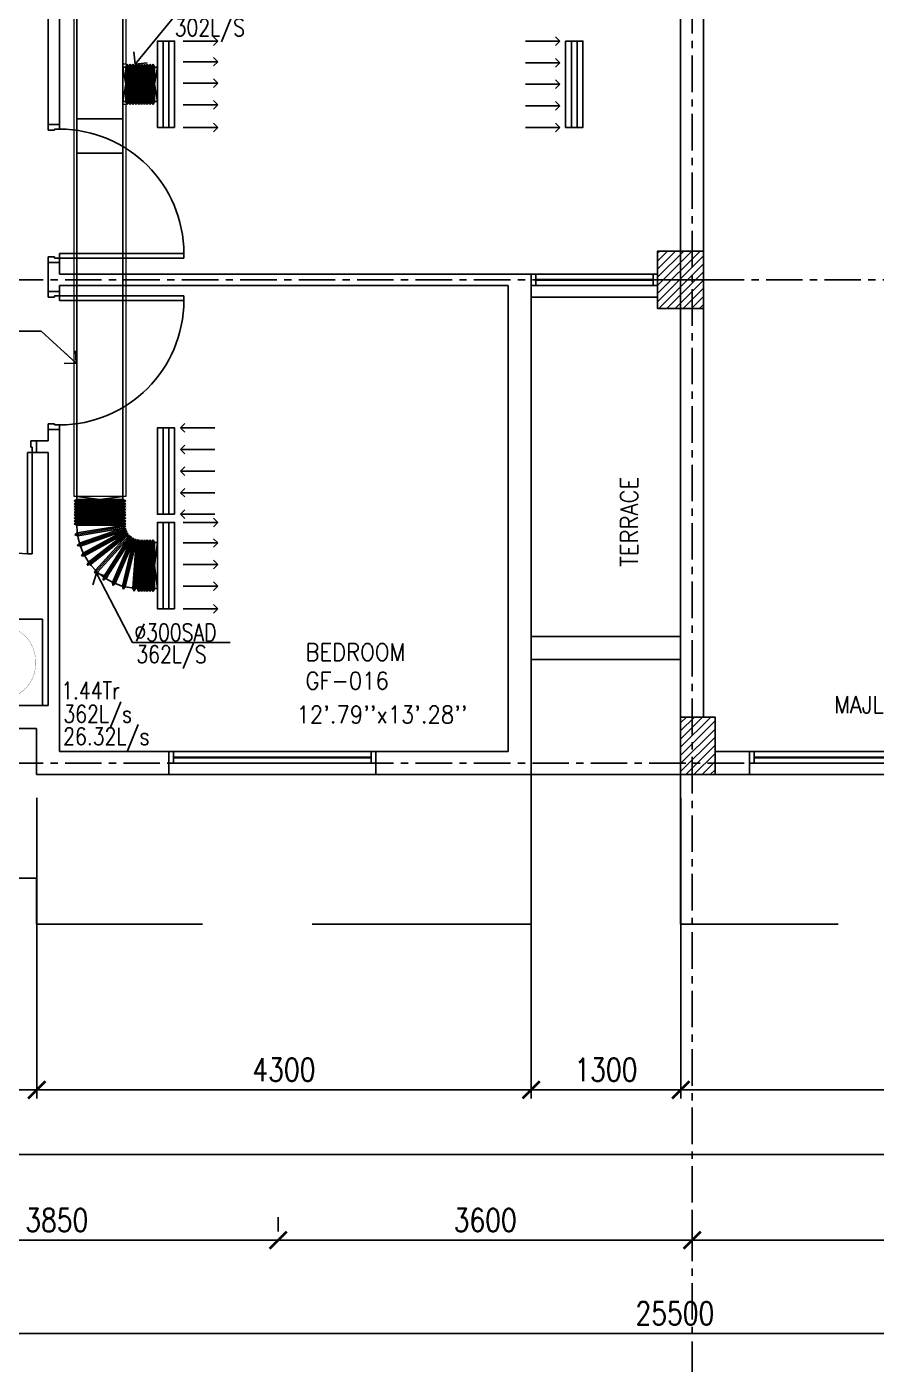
# Model space of a CAD drawing. Header units: millimetres. Extents: x -1288794 to 2153086, y -2701644 to -1335282.
# Drawn here: x 974976 to 982364, y -1514393 to -1502769 of the extents above; entities that cross this region are included whole.
import ezdxf

# ---------------------------------------------------------------- set-up
doc = ezdxf.new("R2010")
doc.units = ezdxf.units.MM
doc.header["$LTSCALE"] = 100
doc.header["$PDMODE"] = 34
doc.linetypes.add('CENTER', pattern=[50.8, 31.75, -6.35, 6.35, -6.35])
doc.linetypes.add('DASHED2', pattern=[9.525, 6.35, -3.175])
for name, color, linetype in [('A-ANNO-DIMS', 1, 'Continuous'), ('A-ANNO-TEXT', 8, 'Continuous'), ('A-AREA', 8, 'CENTER'), ('A-DOOR', 4, 'Continuous'), ('A-FLOR-OVHD', 4, 'DASHED2'), ('A-FLOR-PFIX', 8, 'Continuous'), ('A-FLOR-SPCL', 8, 'Continuous'), ('A-GLAZ', 5, 'Continuous'), ('A-GRID', 253, 'CENTER'), ('A-WALL-FULL', 8, 'Continuous'), ('AC-HLTEXT', 100, 'Continuous'), ('AC-SAD', 3, 'Continuous'), ('AC-SAD TEXT', 3, 'Continuous'), ('RETURN GRILL RIGHT', 1, 'Continuous'), ('S-COL- HACT.', 9, 'Continuous'), ('S-COL.', 8, 'Continuous'), ('SUPPLY GRILL RIGHT', 3, 'Continuous')]:
    doc.layers.add(name, color=color, linetype=linetype)
doc.layers.add('INSULATION', color=1, linetype='Continuous', lineweight=5)
doc.styles.add('ROMANS', font='romans.shx', dxfattribs={"width": 0.8})
doc.styles.add('SIMPLEX', font='simplex.shx', dxfattribs={"width": 0.8})
doc.dimstyles.new('100 of DIM2', dxfattribs={"dimscale": 0, "dimtxt": 200, "dimasz": 150, "dimexe": 75, "dimexo": 200, "dimgap": 75, "dimtad": 1, "dimdec": 0, "dimrnd": 5, "dimzin": 0, "dimdsep": 46, "dimtxsty": 'ROMANS', "dimblk": 'ARCHTICK', "dimcen": 100, "dimclrd": 94, "dimclre": 94, "dimclrt": 2, "dimadec": 0, "dimazin": 0, "dimtfac": 1, "dimtdec": 0, "dimtofl": 0, "dimtmove": 2, "dimatfit": 3, "dimldrblk": 'OPEN90', "dimfxl": 75, "dimtolj": 1, "dimtzin": 0, "dimarcsym": 0})

# ---------------------------------------------------------------- blocks, each defined once
blk = doc.blocks.new('W-180')
for p, q in [((1800, 100), (0, 100)), ((1800, 0), (0, 0)), ((40, 0), (40, 100)), ((1760, 100), (1760, 0))]:
    blk.add_line(p, q)
at = {"linetype": 'Continuous'}
for p, q in [((1760, 53), (40, 53)), ((1760, 47), (40, 47))]:
    blk.add_line(p, q, dxfattribs=at)
blk = doc.blocks.new('D-100-R1')
for p, q in [((-80, 980), (-80, 100)), ((-80, 980), (-40, 980)), ((-40, 980), (-40, 55)), ((-1000, 100), (-1000, 0)), ((-1000, 100), (-960, 100)), ((-960, 100), (-960, 55)), ((-960, 55), (-950, 55)), ((-950, 55), (-950, 0)), ((-80, 100), (0, 100)), ((-50, 55), (-50, 0)), ((-50, 55), (-40, 55)), ((-50, 0), (0, 0)), ((0, 100), (0, 0)), ((-1000, 0), (-950, 0))]:
    blk.add_line(p, q)
at = {"linetype": 'Continuous'}
blk.add_arc((-80, 100), 880, 90, 180, dxfattribs=at)
blk = doc.blocks.new('D-120-R1')
for p, q in [((-80, 1180), (-40, 1180)), ((-80, 1180), (-80, 100)), ((-40, 1180), (-40, 55)), ((-1200, 100), (-1160, 100)), ((-1200, 100), (-1200, 0)), ((-1160, 100), (-1160, 55)), ((-1160, 55), (-1150, 55)), ((-1150, 55), (-1150, 0)), ((-80, 100), (0, 100)), ((-50, 55), (-40, 55)), ((-50, 55), (-50, 0)), ((-50, 0), (0, 0)), ((0, 100), (0, 0)), ((-1200, 0), (-1150, 0))]:
    blk.add_line(p, q)
at = {"linetype": 'Continuous'}
blk.add_arc((-80, 100), 1080, 90, 180, dxfattribs=at)
blk = doc.blocks.new('BT-2')
blk.add_lwpolyline([(0, 750), (1700, 750), (1700, 0), (0, 0)], close=True)
at = {"const_width": 2}
blk.add_lwpolyline([(60, 690), (1340, 690, -0.414214), (1640, 390), (1640, 360, -0.414214), (1340, 60), (60, 60)], format="xyb", close=True, dxfattribs=at)
blk.add_circle((125, 375), 31.9)
blk = doc.blocks.new('_ArchTick')
at = {"color": 0, "linetype": 'ByBlock', "const_width": 0.15}
blk.add_lwpolyline([(-0.5, -0.5), (0.5, 0.5)], dxfattribs=at)
blk = doc.blocks.new('*D588')
at = {"layer": 'A-ANNO-DIMS', "color": 94, "lineweight": -2, "ltscale": 3, "transparency": 16777216}
for p, q in [((973313, -1512840), (973313, -1513390)), ((977163, -1513115), (977163, -1513240)), ((973313, -1513315), (977163, -1513315))]:
    blk.add_line(p, q, dxfattribs=at)
at = {"layer": 'Defpoints', "color": 0, "ltscale": 3, "transparency": 16777216}
for p in [(973313, -1512640), (977163, -1513315), (977163, -1513315)]:
    blk.add_point(p, dxfattribs=at)
at = {"layer": 'A-ANNO-DIMS', "color": 94, "lineweight": -2, "ltscale": 3, "transparency": 16777216, "xscale": 150, "yscale": 150, "zscale": 150, "rotation": 180}
blk.add_blockref('_ArchTick', (973313, -1513315), dxfattribs=at)
at = {"layer": 'A-ANNO-DIMS', "color": 94, "lineweight": -2, "ltscale": 3, "transparency": 16777216, "xscale": 150, "yscale": 150, "zscale": 150}
blk.add_blockref('_ArchTick', (977163, -1513315), dxfattribs=at)
at = {"layer": 'A-ANNO-DIMS', "color": 2, "ltscale": 3, "transparency": 16777216, "insert": (975238, -1513140), "char_height": 200, "attachment_point": 5, "style": 'ROMANS'}
blk.add_mtext('\\A1;3850', dxfattribs=at)
blk = doc.blocks.new('_Open90')
at = {"color": 0, "linetype": 'ByBlock', "lineweight": -2}
for p, q in [((0, 0), (-1, 0)), ((-0.5, 0.5), (0, 0)), ((0, 0), (-0.5, -0.5))]:
    blk.add_line(p, q, dxfattribs=at)
blk = doc.blocks.new('*D589')
at = {"layer": 'A-ANNO-DIMS', "color": 94, "lineweight": -2, "ltscale": 3, "transparency": 16777216}
for p, q in [((977163, -1513115), (977163, -1513240)), ((980763, -1513115), (980763, -1513240)), ((977163, -1513315), (980763, -1513315))]:
    blk.add_line(p, q, dxfattribs=at)
at = {"layer": 'Defpoints', "color": 0, "ltscale": 3, "transparency": 16777216}
for p in [(977163, -1513315), (980763, -1513315), (980763, -1513315)]:
    blk.add_point(p, dxfattribs=at)
at = {"layer": 'A-ANNO-DIMS', "color": 94, "lineweight": -2, "ltscale": 3, "transparency": 16777216, "xscale": 150, "yscale": 150, "zscale": 150, "rotation": 180}
blk.add_blockref('_ArchTick', (977163, -1513315), dxfattribs=at)
at = {"layer": 'A-ANNO-DIMS', "color": 94, "lineweight": -2, "ltscale": 3, "transparency": 16777216, "xscale": 150, "yscale": 150, "zscale": 150}
blk.add_blockref('_ArchTick', (980763, -1513315), dxfattribs=at)
at = {"layer": 'A-ANNO-DIMS', "color": 2, "ltscale": 3, "transparency": 16777216, "insert": (978963, -1513140), "char_height": 200, "attachment_point": 5, "style": 'ROMANS'}
blk.add_mtext('\\A1;3600', dxfattribs=at)
blk = doc.blocks.new('*D590')
at = {"layer": 'A-ANNO-DIMS', "color": 94, "lineweight": -2, "ltscale": 3, "transparency": 16777216}
for p, q in [((980763, -1513115), (980763, -1513240)), ((985713, -1513115), (985713, -1513240)), ((980763, -1513315), (985713, -1513315))]:
    blk.add_line(p, q, dxfattribs=at)
at = {"layer": 'Defpoints', "color": 0, "ltscale": 3, "transparency": 16777216}
for p in [(980763, -1513315), (985713, -1513315), (985713, -1513315)]:
    blk.add_point(p, dxfattribs=at)
at = {"layer": 'A-ANNO-DIMS', "color": 94, "lineweight": -2, "ltscale": 3, "transparency": 16777216, "xscale": 150, "yscale": 150, "zscale": 150, "rotation": 180}
blk.add_blockref('_ArchTick', (980763, -1513315), dxfattribs=at)
at = {"layer": 'A-ANNO-DIMS', "color": 94, "lineweight": -2, "ltscale": 3, "transparency": 16777216, "xscale": 150, "yscale": 150, "zscale": 150}
blk.add_blockref('_ArchTick', (985713, -1513315), dxfattribs=at)
at = {"layer": 'A-ANNO-DIMS', "color": 2, "ltscale": 3, "transparency": 16777216, "insert": (983238, -1513140), "char_height": 200, "attachment_point": 5, "style": 'ROMANS'}
blk.add_mtext('\\A1;4950', dxfattribs=at)
blk = doc.blocks.new('*D592')
at = {"layer": 'A-ANNO-DIMS', "color": 94, "lineweight": -2, "ltscale": 3, "transparency": 16777216}
for p, q in [((967863, -1512975), (967863, -1514200)), ((993363, -1512975), (993363, -1514200)), ((967863, -1514125), (993363, -1514125))]:
    blk.add_line(p, q, dxfattribs=at)
at = {"layer": 'Defpoints', "color": 0, "ltscale": 3, "transparency": 16777216}
for p in [(967863, -1512775), (993363, -1512775), (993363, -1514125)]:
    blk.add_point(p, dxfattribs=at)
at = {"layer": 'A-ANNO-DIMS', "color": 94, "lineweight": -2, "ltscale": 3, "transparency": 16777216, "xscale": 150, "yscale": 150, "zscale": 150, "rotation": 180}
blk.add_blockref('_ArchTick', (967863, -1514125), dxfattribs=at)
at = {"layer": 'A-ANNO-DIMS', "color": 94, "lineweight": -2, "ltscale": 3, "transparency": 16777216, "xscale": 150, "yscale": 150, "zscale": 150}
blk.add_blockref('_ArchTick', (993363, -1514125), dxfattribs=at)
at = {"layer": 'A-ANNO-DIMS', "color": 2, "ltscale": 3, "transparency": 16777216, "insert": (980613, -1513950), "char_height": 200, "attachment_point": 5, "style": 'ROMANS'}
blk.add_mtext('\\A1;25500', dxfattribs=at)
blk = doc.blocks.new('*D593')
at = {"layer": 'A-ANNO-DIMS', "color": 94, "linetype": 'Continuous', "lineweight": -2, "ltscale": 3, "transparency": 16777216}
for p, q in [((980663, -1509469), (980663, -1512083)), ((993463, -1509469), (993463, -1512083)), ((993463, -1512008), (980663, -1512008))]:
    blk.add_line(p, q, dxfattribs=at)
at = {"layer": 'Defpoints', "color": 0, "linetype": 'Continuous', "ltscale": 3, "transparency": 16777216}
for p in [(980663, -1509269), (993463, -1509269), (980663, -1512008)]:
    blk.add_point(p, dxfattribs=at)
at = {"layer": 'A-ANNO-DIMS', "color": 94, "linetype": 'Continuous', "lineweight": -2, "ltscale": 3, "transparency": 16777216, "xscale": 150, "yscale": 150, "zscale": 150, "rotation": 180}
blk.add_blockref('_ArchTick', (980663, -1512008), dxfattribs=at)
at = {"layer": 'A-ANNO-DIMS', "color": 94, "linetype": 'Continuous', "lineweight": -2, "ltscale": 3, "transparency": 16777216, "xscale": 150, "yscale": 150, "zscale": 150}
blk.add_blockref('_ArchTick', (993463, -1512008), dxfattribs=at)
at = {"layer": 'A-ANNO-DIMS', "color": 2, "linetype": 'Continuous', "ltscale": 3, "transparency": 16777216, "insert": (987063, -1511833), "char_height": 200, "attachment_point": 5, "style": 'ROMANS'}
blk.add_mtext('\\A1;12800', dxfattribs=at)
blk = doc.blocks.new('*D594')
at = {"layer": 'A-ANNO-DIMS', "color": 94, "linetype": 'Continuous', "lineweight": -2, "ltscale": 3, "transparency": 16777216}
for p, q in [((979363, -1509469), (979363, -1512083)), ((980663, -1509469), (980663, -1512083)), ((980663, -1512008), (979363, -1512008))]:
    blk.add_line(p, q, dxfattribs=at)
at = {"layer": 'Defpoints', "color": 0, "linetype": 'Continuous', "ltscale": 3, "transparency": 16777216}
for p in [(979363, -1509269), (980663, -1509269), (979363, -1512008)]:
    blk.add_point(p, dxfattribs=at)
at = {"layer": 'A-ANNO-DIMS', "color": 94, "linetype": 'Continuous', "lineweight": -2, "ltscale": 3, "transparency": 16777216, "xscale": 150, "yscale": 150, "zscale": 150, "rotation": 180}
blk.add_blockref('_ArchTick', (979363, -1512008), dxfattribs=at)
at = {"layer": 'A-ANNO-DIMS', "color": 94, "linetype": 'Continuous', "lineweight": -2, "ltscale": 3, "transparency": 16777216, "xscale": 150, "yscale": 150, "zscale": 150}
blk.add_blockref('_ArchTick', (980663, -1512008), dxfattribs=at)
at = {"layer": 'A-ANNO-DIMS', "color": 2, "linetype": 'Continuous', "ltscale": 3, "transparency": 16777216, "insert": (980013, -1511833), "char_height": 200, "attachment_point": 5, "style": 'ROMANS'}
blk.add_mtext('\\A1;1300', dxfattribs=at)
blk = doc.blocks.new('*D595')
at = {"layer": 'A-ANNO-DIMS', "color": 94, "linetype": 'Continuous', "lineweight": -2, "ltscale": 3, "transparency": 16777216}
for p, q in [((975063, -1509469), (975063, -1512083)), ((979363, -1509469), (979363, -1512083)), ((979363, -1512008), (975063, -1512008))]:
    blk.add_line(p, q, dxfattribs=at)
at = {"layer": 'Defpoints', "color": 0, "linetype": 'Continuous', "ltscale": 3, "transparency": 16777216}
for p in [(975063, -1509269), (979363, -1509269), (975063, -1512008)]:
    blk.add_point(p, dxfattribs=at)
at = {"layer": 'A-ANNO-DIMS', "color": 94, "linetype": 'Continuous', "lineweight": -2, "ltscale": 3, "transparency": 16777216, "xscale": 150, "yscale": 150, "zscale": 150, "rotation": 180}
blk.add_blockref('_ArchTick', (975063, -1512008), dxfattribs=at)
at = {"layer": 'A-ANNO-DIMS', "color": 94, "linetype": 'Continuous', "lineweight": -2, "ltscale": 3, "transparency": 16777216, "xscale": 150, "yscale": 150, "zscale": 150}
blk.add_blockref('_ArchTick', (979363, -1512008), dxfattribs=at)
at = {"layer": 'A-ANNO-DIMS', "color": 2, "linetype": 'Continuous', "ltscale": 3, "transparency": 16777216, "insert": (977213, -1511833), "char_height": 200, "attachment_point": 5, "style": 'ROMANS'}
blk.add_mtext('\\A1;4300', dxfattribs=at)
blk = doc.blocks.new('*D596')
at = {"layer": 'A-ANNO-DIMS', "color": 94, "linetype": 'Continuous', "lineweight": -2, "ltscale": 3, "transparency": 16777216}
for p, q in [((973463, -1509469), (973463, -1512083)), ((975063, -1509469), (975063, -1512083)), ((975063, -1512008), (973463, -1512008))]:
    blk.add_line(p, q, dxfattribs=at)
at = {"layer": 'Defpoints', "color": 0, "linetype": 'Continuous', "ltscale": 3, "transparency": 16777216}
for p in [(973463, -1509269), (975063, -1509269), (973463, -1512008)]:
    blk.add_point(p, dxfattribs=at)
at = {"layer": 'A-ANNO-DIMS', "color": 94, "linetype": 'Continuous', "lineweight": -2, "ltscale": 3, "transparency": 16777216, "xscale": 150, "yscale": 150, "zscale": 150, "rotation": 180}
blk.add_blockref('_ArchTick', (973463, -1512008), dxfattribs=at)
at = {"layer": 'A-ANNO-DIMS', "color": 94, "linetype": 'Continuous', "lineweight": -2, "ltscale": 3, "transparency": 16777216, "xscale": 150, "yscale": 150, "zscale": 150}
blk.add_blockref('_ArchTick', (975063, -1512008), dxfattribs=at)
at = {"layer": 'A-ANNO-DIMS', "color": 2, "linetype": 'Continuous', "ltscale": 3, "transparency": 16777216, "insert": (974263, -1511833), "char_height": 200, "attachment_point": 5, "style": 'ROMANS'}
blk.add_mtext('\\A1;1600', dxfattribs=at)
blk = doc.blocks.new('SUPPLY GRILL RIGHT')
at = {"layer": 'SUPPLY GRILL RIGHT'}
for p, q in [((375, 25), (-375, 25)), ((375, -25), (375, 25)), ((375, -25), (-375, -25)), ((375, -75), (375, -25))]:
    blk.add_line(p, q, dxfattribs=at)
blk.add_lwpolyline([(-375, -75), (375, -75), (375, 75), (-375, 75)], close=True, dxfattribs=at)
for points in [[(-375, -450), (-375, -150)], [(-178.5, -450), (-178.5, -150)], [(9, -450), (9, -150)], [(196.5, -450), (196.5, -150)], [(375, -450), (375, -150)]]:
    blk.add_leader(points, dimstyle='100 of DIM2', override={"dimscale": 1, "dimasz": 75, "dimtad": 0, "dimclrd": 0, "dimfxl": 0.2}, dxfattribs=at)
blk = doc.blocks.new('RETURN GRILL RIGHT')
at = {"layer": 'RETURN GRILL RIGHT'}
for p, q in [((375, 25), (-375, 25)), ((375, -25), (-375, -25))]:
    blk.add_line(p, q, dxfattribs=at)
blk.add_lwpolyline([(-375, -75), (375, -75), (375, 75), (-375, 75)], close=True, dxfattribs=at)
for points in [[(-375, -125), (-375, -425)], [(-187.5, -125), (-187.5, -425)], [(0, -125), (0, -425)], [(187.5, -125), (187.5, -425)], [(375, -125), (375, -425)]]:
    blk.add_leader(points, dimstyle='100 of DIM2', override={"dimscale": 1, "dimasz": 75, "dimtad": 0, "dimclrd": 0, "dimfxl": 0.2}, dxfattribs=at)

msp = doc.modelspace()

# ---------------------------------------------------------------- hatches: boundary and pattern name
at = {"layer": 'S-COL- HACT.', "linetype": 'Continuous', "ltscale": 3}
h = msp.add_hatch(dxfattribs=at)
h.set_pattern_fill('ANSI31', color=256, scale=400, style=0)
h.set_pattern_definition([(45, (2089817.725, -1109556.65), (-35.355339, 35.355339), [])])
h.paths.add_polyline_path([(980862.5, -1504718.6), (980862.5, -1505218.6), (980462.5, -1505218.6), (980462.5, -1504718.6)])
h = msp.add_hatch(dxfattribs=at)
h.set_pattern_fill('ANSI31', color=256, scale=400, style=0)
h.set_pattern_definition([(45, (1210357.73, -1509993.415), (-35.355339, 35.355339), [])])
h.paths.add_polyline_path([(980962.5, -1508768.6), (980962.5, -1509268.6), (980662.5, -1509268.6), (980662.5, -1508768.6)])

# ---------------------------------------------------------------- linework, layer by layer
at = {"layer": 'A-AREA', "ltscale": 15}
msp.add_line((995562.5, -1512568.6), (960462.5, -1512568.6), dxfattribs=at)
at = {"layer": 'A-FLOR-OVHD', "ltscale": 3}
msp.add_lwpolyline([(993462.5, -1509268.6), (993462.5, -1510568.6), (980662.5, -1510568.6), (980662.5, -1509268.6), (979362.5, -1509268.6), (979362.5, -1510568.6), (975062.5, -1510568.6), (975062.5, -1510168.6), (973462.5, -1510168.6), (973462.5, -1510568.6), (966462.5, -1510568.6), (966462.5, -1500918.6), (965462.5, -1500918.6), (965462.5, -1496418.6)], dxfattribs=at)
msp.add_lwpolyline([(993462.5, -1509268.6), (993462.5, -1510568.6), (980662.5, -1510568.6), (980662.5, -1509268.6), (979362.5, -1509268.6), (979362.5, -1510568.6), (975062.5, -1510568.6), (975062.5, -1510168.6), (973462.5, -1510168.6), (973462.5, -1510568.6), (966462.5, -1510568.6), (966462.5, -1500918.6), (965462.5, -1500918.6), (965462.5, -1496418.6)], dxfattribs=at)
at = {"layer": 'A-FLOR-SPCL', "ltscale": 3}
for p, q in [((979362.5, -1508068.6), (980662.5, -1508068.6)), ((979362.5, -1508268.6), (980662.5, -1508268.6))]:
    msp.add_line(p, q, dxfattribs=at)
at = {"layer": 'A-GLAZ'}
for p, q in [((980462.5, -1504918.6), (979362.5, -1504918.6)), ((979402.5, -1504918.6), (979402.5, -1505018.6)), ((980422.5, -1505018.6), (980422.5, -1504918.6)), ((980462.5, -1505018.6), (979362.5, -1505018.6))]:
    msp.add_line(p, q, dxfattribs=at)
at = {"layer": 'A-GLAZ', "linetype": 'Continuous'}
for p, q in [((980422.5, -1504965.6), (979402.5, -1504965.6)), ((980422.5, -1504971.6), (979402.5, -1504971.6))]:
    msp.add_line(p, q, dxfattribs=at)
at = {"layer": 'A-GLAZ', "ltscale": 3}
for p, q in [((979362.5, -1505118.6), (980462.5, -1505118.6)), ((978012.5, -1509268.6), (976212.5, -1509268.6)), ((983062.5, -1509268.6), (981262.5, -1509268.6))]:
    msp.add_line(p, q, dxfattribs=at)
at = {"layer": 'A-GRID', "ltscale": 0.1}
for p, q in [((980762.5, -1466442.6), (980762.5, -1514577)), ((956005.3, -1504968.6), (999544.9, -1504968.6)), ((956005.3, -1509168.6), (999544.9, -1509168.6))]:
    msp.add_line(p, q, dxfattribs=at)
at = {"layer": 'A-WALL-FULL', "ltscale": 3}
for p, q in [((975162.5, -1501618.6), (975162.5, -1503618.6)), ((975262.5, -1501618.6), (975262.5, -1503618.6)), ((980662.5, -1504718.6), (980662.5, -1501618.6)), ((980862.5, -1508768.6), (980862.5, -1501868.6)), ((975162.5, -1503618.6), (975262.5, -1503618.6)), ((975162.5, -1503618.6), (975262.5, -1503618.6)), ((980462.5, -1504718.6), (980662.5, -1504718.6)), ((980462.5, -1505218.6), (980462.5, -1504718.6)), ((975162.5, -1504818.6), (975262.5, -1504818.6)), ((975162.5, -1505068.6), (975162.5, -1504818.6)), ((975262.5, -1504918.6), (975262.5, -1504818.6)), ((975262.5, -1504918.6), (979362.5, -1504918.6)), ((979362.5, -1505118.6), (979362.5, -1504918.6)), ((975162.5, -1505068.6), (975262.5, -1505068.6)), ((975262.5, -1505018.6), (979162.5, -1505018.6)), ((975262.5, -1505018.6), (975262.5, -1505068.6)), ((979162.5, -1509068.6), (979162.5, -1505018.6)), ((979362.5, -1505118.6), (979362.5, -1505118.6)), ((979362.5, -1509268.6), (979362.5, -1505118.6)), ((980462.5, -1505218.6), (980662.5, -1505218.6)), ((980662.5, -1509268.6), (980662.5, -1505218.6)), ((975162.5, -1506268.6), (975262.5, -1506268.6)), ((975162.5, -1506368.6), (975162.5, -1506268.6)), ((975262.5, -1509068.6), (975262.5, -1506268.6)), ((975062.5, -1506468.6), (975062.5, -1506368.6)), ((975062.5, -1506368.6), (975162.5, -1506368.6)), ((975062.5, -1506468.6), (975162.5, -1506468.6)), ((975162.5, -1508668.6), (975162.5, -1506468.6)), ((974562.5, -1508668.6), (975162.5, -1508668.6)), ((974562.5, -1508868.6), (975062.5, -1508868.6)), ((975062.5, -1509268.6), (975062.5, -1508868.6)), ((975262.5, -1509068.6), (976212.5, -1509068.6)), ((976212.5, -1509068.6), (976212.5, -1509268.6)), ((978012.5, -1509068.6), (979162.5, -1509068.6)), ((978012.5, -1509068.6), (978012.5, -1509268.6)), ((980962.5, -1509068.6), (981262.5, -1509068.6)), ((981262.5, -1509068.6), (981262.5, -1509268.6)), ((975062.5, -1509268.6), (976212.5, -1509268.6)), ((978012.5, -1509268.6), (979362.5, -1509268.6)), ((980662.5, -1509268.6), (981262.5, -1509268.6))]:
    msp.add_line(p, q, dxfattribs=at)
at = {"layer": 'A-WALL-FULL', "linetype": 'Continuous', "ltscale": 3}
for p, q in [((980962.5, -1508768.6), (980862.5, -1508768.6)), ((980962.5, -1509068.6), (980962.5, -1508768.6))]:
    msp.add_line(p, q, dxfattribs=at)
at = {"layer": 'AC-HLTEXT'}
for p, q in [((980662.5, -1505218.6), (980662.5, -1504622)), ((980462.5, -1504968.6), (981149.8, -1504968.6))]:
    msp.add_line(p, q, dxfattribs=at)
at = {"layer": 'AC-SAD'}
for p, q in [((975412.5, -1507101.7), (975412.5, -1501421.3)), ((975812.5, -1501421.3), (975812.5, -1507101.7)), ((975837.5, -1503118.6), (975850, -1503093.6)), ((975850, -1503443.6), (975850, -1503093.6)), ((975850, -1503093.6), (975862.5, -1503118.6)), ((975862.5, -1503118.6), (975875, -1503093.6)), ((975875, -1503443.6), (975875, -1503093.6)), ((975875, -1503093.6), (975887.5, -1503118.6)), ((975887.5, -1503118.6), (975900, -1503093.6)), ((975900, -1503443.6), (975900, -1503093.6)), ((975900, -1503093.6), (975912.5, -1503118.6)), ((975912.5, -1503118.6), (975925, -1503093.6)), ((975925, -1503443.6), (975925, -1503093.6)), ((975925, -1503093.6), (975937.5, -1503118.6)), ((975937.5, -1503118.6), (975950, -1503093.6)), ((975950, -1503443.6), (975950, -1503093.6)), ((975950, -1503093.6), (975962.5, -1503118.6)), ((975962.5, -1503118.6), (975975, -1503093.6)), ((975975, -1503443.6), (975975, -1503093.6)), ((975975, -1503093.6), (975987.5, -1503118.6)), ((975987.5, -1503118.6), (976000, -1503093.6)), ((976000, -1503443.6), (976000, -1503093.6)), ((976000, -1503093.6), (976012.5, -1503118.6)), ((976012.5, -1503118.6), (976025, -1503093.6)), ((976025, -1503443.6), (976025, -1503093.6)), ((976025, -1503093.6), (976037.5, -1503118.6)), ((976037.5, -1503118.6), (976050, -1503093.6)), ((976050, -1503443.6), (976050, -1503093.6)), ((976050, -1503093.6), (976062.5, -1503118.6)), ((976062.5, -1503118.6), (976075, -1503093.6)), ((976075, -1503443.6), (976075, -1503093.6)), ((976075, -1503093.6), (976087.5, -1503118.6)), ((975812.5, -1503118.6), (975812.5, -1503418.6)), ((975812.5, -1503418.6), (975812.5, -1503118.6)), ((975837.5, -1503268.6), (975812.5, -1503118.6)), ((976112.5, -1503118.6), (975812.5, -1503118.6)), ((975837.5, -1503418.6), (975837.5, -1503118.6)), ((975862.5, -1503418.6), (975862.5, -1503118.6)), ((975887.5, -1503118.6), (975887.5, -1503418.6)), ((975912.5, -1503118.6), (975912.5, -1503418.6)), ((975937.5, -1503118.6), (975937.5, -1503418.6)), ((975962.5, -1503118.6), (975962.5, -1503418.6)), ((975987.5, -1503118.6), (975987.5, -1503418.6)), ((976012.5, -1503118.6), (976012.5, -1503418.6)), ((976037.5, -1503118.6), (976037.5, -1503418.6)), ((976062.5, -1503118.6), (976062.5, -1503418.6)), ((976112.5, -1503118.6), (976087.5, -1503268.6)), ((976087.5, -1503118.6), (976087.5, -1503418.6)), ((975812.5, -1503418.6), (975837.5, -1503268.6)), ((976087.5, -1503268.6), (976112.5, -1503418.6)), ((976112.5, -1503418.6), (975812.5, -1503418.6)), ((975850, -1503443.6), (975837.5, -1503418.6)), ((975862.5, -1503418.6), (975850, -1503443.6)), ((975875, -1503443.6), (975862.5, -1503418.6)), ((975887.5, -1503418.6), (975875, -1503443.6)), ((975900, -1503443.6), (975887.5, -1503418.6)), ((975912.5, -1503418.6), (975900, -1503443.6)), ((975925, -1503443.6), (975912.5, -1503418.6)), ((975937.5, -1503418.6), (975925, -1503443.6)), ((975950, -1503443.6), (975937.5, -1503418.6)), ((975962.5, -1503418.6), (975950, -1503443.6)), ((975975, -1503443.6), (975962.5, -1503418.6)), ((975987.5, -1503418.6), (975975, -1503443.6)), ((976000, -1503443.6), (975987.5, -1503418.6)), ((976012.5, -1503418.6), (976000, -1503443.6)), ((976025, -1503443.6), (976012.5, -1503418.6)), ((976037.5, -1503418.6), (976025, -1503443.6)), ((976050, -1503443.6), (976037.5, -1503418.6)), ((976062.5, -1503418.6), (976050, -1503443.6)), ((976075, -1503443.6), (976062.5, -1503418.6)), ((976087.5, -1503418.6), (976075, -1503443.6)), ((975812.5, -1503568.6), (975412.5, -1503568.6)), ((975812.5, -1503868.6), (975412.5, -1503868.6)), ((975412.5, -1506876.7), (975387.5, -1506889.2)), ((975387.5, -1506889.2), (975837.5, -1506889.2)), ((975387.5, -1506889.2), (975412.5, -1506901.7)), ((975412.5, -1506901.7), (975387.5, -1506914.2)), ((975387.5, -1506914.2), (975837.5, -1506914.2)), ((975387.5, -1506914.2), (975412.5, -1506926.7)), ((975412.5, -1506926.7), (975387.5, -1506939.2)), ((975387.5, -1506939.2), (975837.5, -1506939.2)), ((975387.5, -1506939.2), (975412.5, -1506951.7)), ((975412.5, -1506851.7), (975612.5, -1506876.7)), ((975812.5, -1506876.7), (975412.5, -1506876.7)), ((975412.5, -1506901.7), (975812.5, -1506901.7)), ((975412.5, -1506926.7), (975812.5, -1506926.7)), ((975612.5, -1506876.7), (975812.5, -1506851.7)), ((975837.5, -1506889.2), (975812.5, -1506876.7)), ((975812.5, -1506901.7), (975837.5, -1506889.2)), ((975837.5, -1506914.2), (975812.5, -1506901.7)), ((975812.5, -1506926.7), (975837.5, -1506914.2)), ((975837.5, -1506939.2), (975812.5, -1506926.7)), ((975812.5, -1506951.7), (975837.5, -1506939.2)), ((975412.5, -1506951.7), (975387.5, -1506964.2)), ((975387.5, -1506964.2), (975837.5, -1506964.2)), ((975387.5, -1506964.2), (975412.5, -1506976.7)), ((975412.5, -1506976.7), (975387.5, -1506989.2)), ((975387.5, -1506989.2), (975837.5, -1506989.2)), ((975387.5, -1506989.2), (975412.5, -1507001.7)), ((975412.5, -1507001.7), (975387.5, -1507014.2)), ((975387.5, -1507014.2), (975837.5, -1507014.2)), ((975387.5, -1507014.2), (975412.5, -1507026.7)), ((975412.5, -1507026.7), (975387.5, -1507039.2)), ((975387.5, -1507039.2), (975837.5, -1507039.2)), ((975387.5, -1507039.2), (975412.5, -1507051.7)), ((975412.5, -1507051.7), (975387.5, -1507064.2)), ((975412.5, -1506951.7), (975812.5, -1506951.7)), ((975412.5, -1506976.7), (975812.5, -1506976.7)), ((975412.5, -1507001.7), (975812.5, -1507001.7)), ((975412.5, -1507026.7), (975812.5, -1507026.7)), ((975412.5, -1507051.7), (975812.5, -1507051.7)), ((975837.5, -1506964.2), (975812.5, -1506951.7)), ((975812.5, -1506976.7), (975837.5, -1506964.2)), ((975837.5, -1506989.2), (975812.5, -1506976.7)), ((975812.5, -1507001.7), (975837.5, -1506989.2)), ((975837.5, -1507014.2), (975812.5, -1507001.7)), ((975812.5, -1507026.7), (975837.5, -1507014.2)), ((975837.5, -1507039.2), (975812.5, -1507026.7)), ((975812.5, -1507051.7), (975837.5, -1507039.2)), ((975837.5, -1507064.2), (975812.5, -1507051.7)), ((975387.5, -1507064.2), (975837.5, -1507064.2)), ((975387.5, -1507064.2), (975412.5, -1507076.7)), ((975412.5, -1507076.7), (975387.5, -1507089.2)), ((975387.5, -1507089.2), (975837.5, -1507089.2)), ((975387.5, -1507089.2), (975412.5, -1507101.7)), ((975393.4, -1507184.8), (975837.2, -1507110.2)), ((975416, -1507168.3), (975393.4, -1507184.8)), ((975412.5, -1507076.7), (975812.5, -1507076.7)), ((975412.5, -1507101.7), (975812.5, -1507101.7)), ((975415.1, -1507278.1), (975840.3, -1507130.8)), ((975416, -1507168.3), (975810.5, -1507102)), ((975420.2, -1507193), (975814.6, -1507126.6)), ((975434.6, -1507258.1), (975812.6, -1507127.2)), ((975442.8, -1507281.7), (975820.8, -1507150.8)), ((975451.9, -1507366.4), (975846.9, -1507150.7)), ((975467.9, -1507343.5), (975818.9, -1507151.7)), ((975479.9, -1507365.4), (975830.9, -1507173.7)), ((975502.9, -1507447.5), (975856.6, -1507169.2)), ((975514.8, -1507422.2), (975829.2, -1507174.9)), ((975810.5, -1507102), (975837.2, -1507110.2)), ((975812.5, -1507076.7), (975837.5, -1507064.2)), ((975812.5, -1507076.7), (975837.5, -1507089.2)), ((975837.5, -1507089.2), (975812.5, -1507101.7)), ((975812.6, -1507127.2), (975840.3, -1507130.8)), ((975837.2, -1507110.2), (975814.6, -1507126.6)), ((975818.9, -1507151.7), (975846.9, -1507150.7)), ((975840.3, -1507130.8), (975820.8, -1507150.8)), ((975829.2, -1507174.9), (975856.6, -1507169.2)), ((975846.9, -1507150.7), (975830.9, -1507173.7)), ((975856.6, -1507169.2), (975844.7, -1507194.5)), ((975393.4, -1507184.8), (975420.2, -1507193)), ((975434.6, -1507258.1), (975415.1, -1507278.1)), ((975415.1, -1507278.1), (975442.8, -1507281.7)), ((975530.3, -1507441.8), (975844.7, -1507194.5)), ((975566.7, -1507518.9), (975869.2, -1507185.9)), ((975574.2, -1507492), (975843.2, -1507196)), ((975592.7, -1507508.8), (975861.7, -1507212.8)), ((975641.3, -1507578.8), (975884.5, -1507200.2)), ((975644.3, -1507551), (975860.5, -1507214.5)), ((975665.4, -1507564.6), (975881.5, -1507228)), ((975723.3, -1507597.6), (975880.6, -1507229.8)), ((975724.9, -1507625.5), (975901.9, -1507211.8)), ((975746.3, -1507607.4), (975903.6, -1507239.7)), ((975808.9, -1507630.4), (975903, -1507241.7)), ((975815.1, -1507657.7), (975921, -1507220.3)), ((975833.2, -1507636.3), (975927.3, -1507247.5)), ((975843.2, -1507196), (975869.2, -1507185.9)), ((975860.5, -1507214.5), (975884.5, -1507200.2)), ((975869.2, -1507185.9), (975861.7, -1507212.8)), ((975880.6, -1507229.8), (975901.9, -1507211.8)), ((975884.5, -1507200.2), (975881.5, -1507228)), ((975898.7, -1507648.6), (975927, -1507249.6)), ((975901.9, -1507211.8), (975903.6, -1507239.7)), ((975903, -1507241.7), (975921, -1507220.3)), ((975909.4, -1507674.4), (975941.2, -1507225.5)), ((975921, -1507220.3), (975927.3, -1507247.5)), ((975923.6, -1507650.4), (975951.9, -1507251.4)), ((975927, -1507249.6), (975941.2, -1507225.5)), ((975950, -1507226.7), (975937.5, -1507251.7)), ((975937.5, -1507251.7), (975937.5, -1507651.7)), ((975941.2, -1507225.5), (975951.9, -1507251.4)), ((975950, -1507226.7), (975950, -1507676.7)), ((975962.5, -1507251.7), (975950, -1507226.7)), ((975975, -1507226.7), (975962.5, -1507251.7)), ((976112.5, -1507251.7), (975962.5, -1507251.7)), ((975962.5, -1507251.7), (975962.5, -1507651.7)), ((975975, -1507226.7), (975975, -1507676.7)), ((975987.5, -1507251.7), (975975, -1507226.7)), ((976000, -1507226.7), (975987.5, -1507251.7)), ((975987.5, -1507251.7), (975987.5, -1507651.7)), ((976000, -1507226.7), (976000, -1507676.7)), ((976012.5, -1507251.7), (976000, -1507226.7)), ((976025, -1507226.7), (976012.5, -1507251.7)), ((976012.5, -1507251.7), (976012.5, -1507651.7)), ((976025, -1507226.7), (976025, -1507676.7)), ((976037.5, -1507251.7), (976025, -1507226.7)), ((976050, -1507226.7), (976037.5, -1507251.7)), ((976037.5, -1507251.7), (976037.5, -1507651.7)), ((976050, -1507226.7), (976050, -1507676.7)), ((976062.5, -1507251.7), (976050, -1507226.7)), ((976075, -1507226.7), (976062.5, -1507251.7)), ((976062.5, -1507251.7), (976062.5, -1507651.7)), ((976075, -1507226.7), (976075, -1507676.7)), ((976087.5, -1507251.7), (976075, -1507226.7)), ((976087.5, -1507651.7), (976087.5, -1507251.7)), ((976112.5, -1507251.7), (976087.5, -1507451.7)), ((976112.5, -1507651.7), (976112.5, -1507251.7)), ((975467.9, -1507343.5), (975451.9, -1507366.4)), ((975451.9, -1507366.4), (975479.9, -1507365.4)), ((975514.8, -1507422.2), (975502.9, -1507447.5)), ((975502.9, -1507447.5), (975530.3, -1507441.8)), ((975574.2, -1507492), (975566.7, -1507518.9)), ((975566.7, -1507518.9), (975592.7, -1507508.8)), ((976087.5, -1507451.7), (976112.5, -1507651.7)), ((975644.3, -1507551), (975641.3, -1507578.8)), ((975641.3, -1507578.8), (975665.4, -1507564.6)), ((975723.3, -1507597.6), (975724.9, -1507625.5)), ((975724.9, -1507625.5), (975746.3, -1507607.4)), ((975808.9, -1507630.4), (975815.1, -1507657.7)), ((975815.1, -1507657.7), (975833.2, -1507636.3)), ((975898.7, -1507648.6), (975909.4, -1507674.4)), ((975909.4, -1507674.4), (975923.6, -1507650.4)), ((975937.5, -1507651.7), (975950, -1507676.7)), ((975950, -1507676.7), (975962.5, -1507651.7)), ((975962.5, -1507651.7), (975975, -1507676.7)), ((975962.5, -1507651.7), (976112.5, -1507651.7)), ((975975, -1507676.7), (975987.5, -1507651.7)), ((975987.5, -1507651.7), (976000, -1507676.7)), ((976000, -1507676.7), (976012.5, -1507651.7)), ((976012.5, -1507651.7), (976025, -1507676.7)), ((976025, -1507676.7), (976037.5, -1507651.7)), ((976037.5, -1507651.7), (976050, -1507676.7)), ((976050, -1507676.7), (976062.5, -1507651.7)), ((976062.5, -1507651.7), (976075, -1507676.7)), ((976075, -1507676.7), (976087.5, -1507651.7))]:
    msp.add_line(p, q, dxfattribs=at)
for radius in [550, 150]:
    msp.add_arc((975962.5, -1507101.7), radius, 180, 270, dxfattribs=at)
at = {"layer": 'INSULATION'}
for p, q in [((975387.5, -1506851.7), (975387.5, -1501437.1)), ((975837.5, -1501437.1), (975837.5, -1503093.6)), ((975837.5, -1503093.6), (975812.5, -1503093.6)), ((975837.5, -1503268.6), (975837.5, -1503418.6)), ((975837.5, -1503444.7), (975812.5, -1503444.7)), ((975837.5, -1503444.7), (975837.5, -1506851.7)), ((975837.5, -1506851.7), (975387.5, -1506851.7))]:
    msp.add_line(p, q, dxfattribs=at)
at = {"layer": 'S-COL.', "linetype": 'Continuous', "ltscale": 3}
for points in [[(980862.5, -1504718.6), (980862.5, -1505218.6), (980462.5, -1505218.6), (980462.5, -1504718.6)], [(980862.5, -1504718.6), (980862.5, -1505218.6), (980462.5, -1505218.6), (980462.5, -1504718.6)], [(980862.5, -1504718.6), (980862.5, -1505218.6), (980462.5, -1505218.6), (980462.5, -1504718.6)], [(980662.5, -1509268.6), (980662.5, -1508768.6), (980962.5, -1508768.6), (980962.5, -1509268.6)], [(980662.5, -1509268.6), (980662.5, -1508768.6), (980962.5, -1508768.6), (980962.5, -1509268.6)], [(980662.5, -1509268.6), (980662.5, -1508768.6), (980962.5, -1508768.6), (980962.5, -1509268.6)], [(980962.5, -1508768.6), (980962.5, -1509268.6), (980662.5, -1509268.6), (980662.5, -1508768.6)]]:
    msp.add_lwpolyline(points, close=True, dxfattribs=at)

# ---------------------------------------------------------------- block references
at = {"layer": 'A-DOOR', "ltscale": 3, "rotation": 270}
msp.add_blockref('D-120-R1', (975162.5, -1504818.6), dxfattribs=at)
at = {"layer": 'A-DOOR', "ltscale": 3, "xscale": -1}
for name, p, rotation in [('D-120-R1', (975162.5, -1505068.6), 270), ('D-100-R1', (975062.5, -1506368.6), 180)]:
    msp.add_blockref(name, p, dxfattribs=dict(at, rotation=rotation))
at = {"layer": 'A-FLOR-PFIX', "ltscale": 3, "xscale": -1, "rotation": 180}
msp.add_blockref('BT-2', (973412.5, -1507918.6), dxfattribs=at)
at = {"layer": 'A-GLAZ', "ltscale": 3, "xscale": -1, "rotation": 180}
for p in [(976212.5, -1509068.6), (981262.5, -1509068.6)]:
    msp.add_blockref('W-180', p, dxfattribs=at)
at = {"layer": 'RETURN GRILL RIGHT'}
for p, rotation in [((979737.5, -1503268.6), 270), ((976187.5, -1506630.5), 89.99999999999999)]:
    msp.add_blockref('RETURN GRILL RIGHT', p, dxfattribs=dict(at, rotation=rotation))
at = {"layer": 'SUPPLY GRILL RIGHT'}
for p, rotation in [((976187.5, -1503268.6), 90), ((976187.5, -1507451.7), 89.99999999999999)]:
    msp.add_blockref('SUPPLY GRILL RIGHT', p, dxfattribs=dict(at, rotation=rotation))

# ---------------------------------------------------------------- texts
at = {"layer": 'A-ANNO-TEXT', "style": 'ROMANS', "width": 0.9}
msp.add_text('TERRACE', height=150, rotation=90, dxfattribs=at).set_placement((980289.5, -1507462.5))
for s, p in [('BEDROOM', (977401.2, -1508278.9)), ('GF-016', (977401.2, -1508527.6)), ("12'.79''x13'.28''", (977322.7, -1508821.9)), ('MAJLES & DINING', (981996.5, -1508735.4))]:
    msp.add_text(s, height=150, dxfattribs=at).set_placement(p)
at = {"layer": 'AC-SAD TEXT', "style": 'SIMPLEX', "width": 0.8}
for s, p in [('302L/S', (976262.7, -1502850.1)), ('%%C300SAD', (975912.1, -1508107.8)), ('362L/S', (975929.5, -1508296.7)), ('1.44Tr', (975276.1, -1508612.9)), ('362L/s', (975295.4, -1508815.7)), ('26.32L/s', (975293.5, -1509010.8))]:
    msp.add_text(s, height=150, dxfattribs=at).set_placement(p)

# ---------------------------------------------------------------- dimensions: what is measured, and where the dimension line sits
at = {"layer": 'A-ANNO-DIMS', "linetype": 'Continuous', "ltscale": 3}
for base, p1, p2, picture, middle in [((973462.5, -1512007.6), (975062.5, -1509268.6), (973462.5, -1509268.6), '*D596', (974262.5, -1511832.6)), ((975062.5, -1512007.6), (979362.5, -1509268.6), (975062.5, -1509268.6), '*D595', (977212.5, -1511832.6)), ((979362.5, -1512007.6), (980662.5, -1509268.6), (979362.5, -1509268.6), '*D594', (980012.5, -1511832.6)), ((980662.5, -1512007.6), (993462.5, -1509268.6), (980662.5, -1509268.6), '*D593', (987062.5, -1511832.6))]:
    dim = msp.add_linear_dim(base=base, p1=p1, p2=p2, dimstyle='100 of DIM2', override={"dimscale": 1}, dxfattribs=at)
    dim.commit()
    dim.dimension.update_dxf_attribs({"geometry": picture, "text_midpoint": middle})
at = {"layer": 'A-ANNO-DIMS', "ltscale": 3}
for base, p1, p2, picture, middle in [((977162.5, -1513315.3), (973312.5, -1512640), (977162.5, -1513315.3), '*D588', (975237.5, -1513140.3)), ((993362.5, -1514125.5), (967862.5, -1512774.8), (993362.5, -1512774.8), '*D592', (980612.5, -1513950.5)), ((980762.5, -1513315.3), (977162.5, -1513315.3), (980762.5, -1513315.3), '*D589', (978962.5, -1513140.3)), ((985712.5, -1513315.3), (980762.5, -1513315.3), (985712.5, -1513315.3), '*D590', (983237.5, -1513140.3))]:
    dim = msp.add_linear_dim(base=base, p1=p1, p2=p2, dimstyle='100 of DIM2', override={"dimscale": 1}, dxfattribs=at)
    dim.commit()
    dim.dimension.update_dxf_attribs({"geometry": picture, "text_midpoint": middle})

# ---------------------------------------------------------------- leaders
at = {"layer": 'AC-SAD TEXT'}
for points in [[(975918.6, -1503093.6), (976251.4, -1502687.3), (977047.5, -1502687.3)], [(975406.6, -1505691.9), (975101.4, -1505413.3), (973883.4, -1505413.3)], [(975581.9, -1507518.9), (975895.9, -1508120), (976746.1, -1508120)]]:
    msp.add_leader(points, dimstyle='100 of DIM2', override={"dimscale": 1, "dimtad": 0, "dimfxl": 0.2}, dxfattribs=at)

doc.saveas('drawing.dxf')
